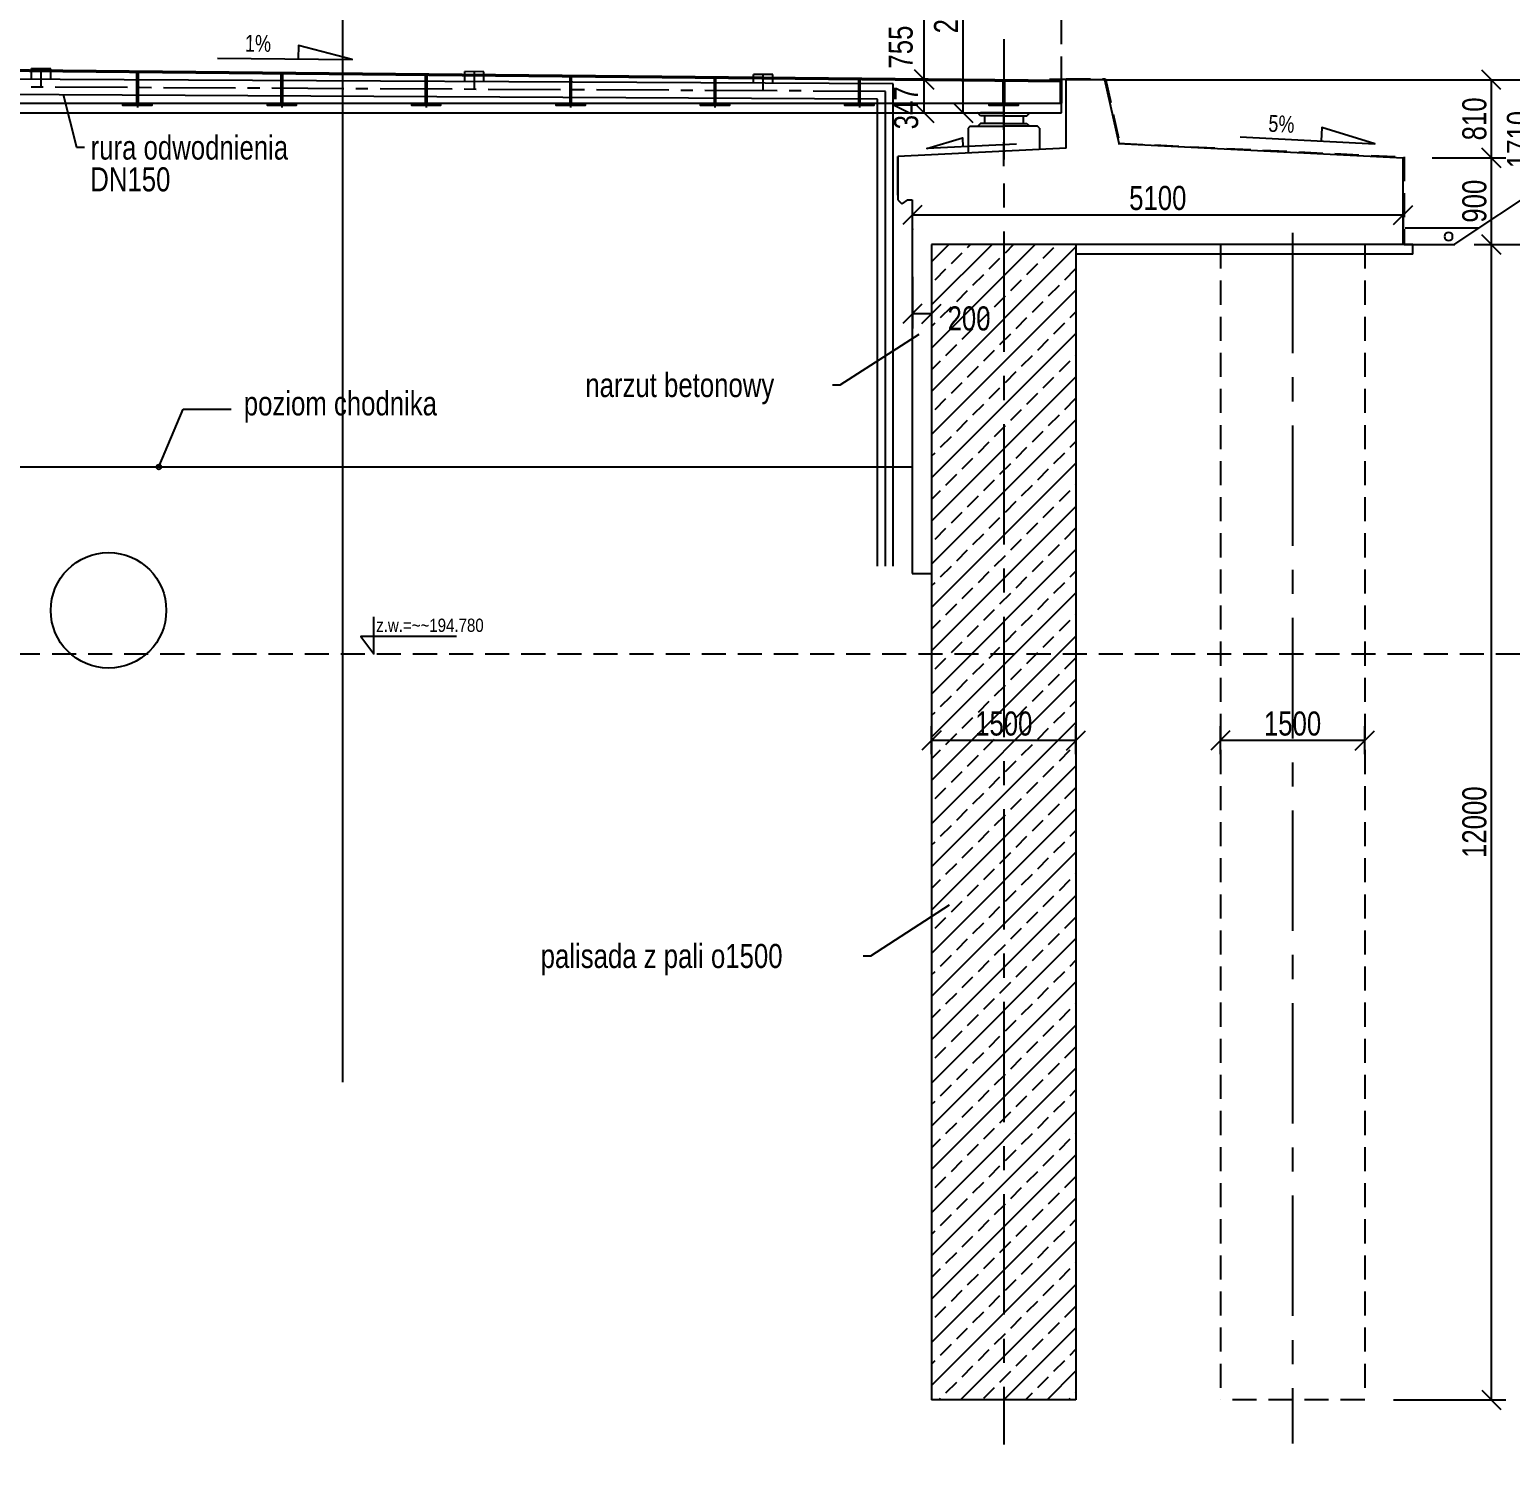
# Model space of a CAD drawing. Header units: millimetres. Extents: x -1069826 to 2704411, y -432732 to 412301.
# Drawn here: x 1662071 to 1677454, y -34941 to -19934 of the extents above; entities that cross this region are included whole.
import ezdxf
from ezdxf.enums import TextEntityAlignment as Align

# ---------------------------------------------------------------- set-up
doc = ezdxf.new("R2010")
doc.units = ezdxf.units.MM
doc.header["$LTSCALE"] = 1000
doc.header["$MEASUREMENT"] = 0
for name, pattern in [('CENTER', [2, 1.25, -0.25, 0.25, -0.25]), ('CENTER2', [1.125, 0.75, -0.125, 0.125, -0.125]), ('HIDDEN', [0.375, 0.25, -0.125])]:
    doc.linetypes.add(name, pattern=pattern)
for name, color, linetype in [('0-RAM-T', 7, 'Continuous'), ('0-T', 7, 'Continuous'), ('0-T0-T', 7, 'Continuous'), ('00XX00-S', 7, 'Continuous'), ('61_R0-W', 7, 'Continuous'), ('61_RZEDNE-T', 7, 'Continuous'), ('DROGO-T', 7, 'Continuous'), ('WIADUKT', 7, 'Continuous')]:
    doc.layers.add(name, color=color, linetype=linetype)
doc.styles.add('CDMSTYLE', font='CDMSIMPL', dxfattribs={"width": 0.8, "bigfont": 'CDMBIGPL'})
doc.dimstyles.new('CDMOG-MM-100', dxfattribs={"dimscale": 100, "dimtxt": 2.5, "dimasz": 2, "dimexe": 1.5, "dimexo": 3, "dimgap": 0.5, "dimtad": 1, "dimdec": 0, "dimrnd": 1, "dimzin": 1, "dimdsep": 46, "dimtxsty": 'CDMSTYLE', "dimblk": 'OBLIQUE', "dimblk1": 'OBLIQUE', "dimblk2": 'OBLIQUE', "dimsah": 1, "dimcen": -2.5, "dimclrd": 9, "dimclre": 9, "dimclrt": 9, "dimadec": 0, "dimazin": 0, "dimtfac": 1, "dimtmove": 2, "dimatfit": 3, "dimldrblk": 'OBLIQUE', "dimfxl": 1, "dimtvp": 1, "dimtolj": 1, "dimtzin": 0, "dimarcsym": 0})
doc.dimstyles.new('CDMOG-MM-100$7', dxfattribs={"dimscale": 100, "dimtxt": 2.5, "dimasz": 1, "dimexe": 1.5, "dimexo": 5, "dimgap": 0.5, "dimtad": 1, "dimdec": 0, "dimrnd": 1, "dimzin": 1, "dimdsep": 46, "dimtxsty": 'CDMSTYLE', "dimblk": 'OBLIQUE', "dimblk1": 'NONE', "dimblk2": 'NONE', "dimsah": 1, "dimtsz": 1, "dimcen": -2.5, "dimclrd": 9, "dimclre": 9, "dimclrt": 9, "dimadec": 0, "dimazin": 0, "dimtfac": 1, "dimtmove": 2, "dimatfit": 3, "dimldrblk": 'NONE', "dimfxl": 1, "dimtvp": 1, "dimtolj": 1, "dimtzin": 0, "dimarcsym": 0})
doc.dimstyles.new('CDMZB-MM-100', dxfattribs={"dimscale": 100, "dimtxt": 2.5, "dimasz": 1, "dimexe": 1.5, "dimexo": 5, "dimgap": 0.5, "dimtad": 1, "dimdec": 0, "dimrnd": 1, "dimzin": 1, "dimdsep": 46, "dimtxsty": 'CDMSTYLE', "dimblk": 'OBLIQUE', "dimblk1": 'OBLIQUE', "dimblk2": 'OBLIQUE', "dimsah": 1, "dimtsz": 1, "dimcen": -2.5, "dimclrd": 9, "dimclre": 9, "dimclrt": 9, "dimadec": 0, "dimazin": 0, "dimtfac": 1, "dimtmove": 2, "dimatfit": 3, "dimldrblk": 'OBLIQUE', "dimfxl": 1, "dimtvp": 1, "dimtolj": 1, "dimtzin": 0, "dimarcsym": 0})

# ---------------------------------------------------------------- blocks, each defined once
blk = doc.blocks.new('*D497')
at = {"color": 9, "linetype": 'ByBlock', "transparency": 16777216}
for p, q in [((1043257.9, -21383.9), (1043257.9, -22116.1)), ((1010517.4, -21403.1), (1010517.4, -22116.1)), ((1010717.4, -21966.1), (1043057.9, -21966.1))]:
    blk.add_line(p, q, dxfattribs=at)
for points in [[(1010717.4, -21932.8), (1010717.4, -21999.4), (1010517.4, -21966.1)], [(1043057.9, -21932.8), (1043057.9, -21999.4), (1043257.9, -21966.1)]]:
    blk.add_solid(points, dxfattribs=at)
at = {"layer": 'Defpoints', "color": 0, "linetype": 'ByBlock', "transparency": 16777216}
for p in [(1010517.4, -21103.1, 0.1), (1043257.9, -21083.9, 0.1), (1043257.9, -21966.1)]:
    blk.add_point(p, dxfattribs=at)
at = {"color": 9, "linetype": 'ByBlock', "transparency": 16777216, "insert": (1026887.6, -21791.1), "char_height": 250, "attachment_point": 5, "style": 'CDMSTYLE'}
blk.add_mtext('\\A1;32740', dxfattribs=at)
blk = doc.blocks.new('_OBLIQUE')
at = {"color": 0, "linetype": 'ByBlock'}
blk.add_line((-0.5, -0.5), (0.5, 0.5), dxfattribs=at)
blk = doc.blocks.new('*D480')
at = {"color": 9, "linetype": 'ByBlock', "transparency": 16777216}
for p, q in [((1020270.1, -21297.7), (1020270.1, -21674.4)), ((1030330.1, -21370.8), (1030330.1, -21674.4)), ((1020170.1, -21624.4), (1020370.1, -21424.4)), ((1030230.1, -21624.4), (1030430.1, -21424.4)), ((1030330.1, -21524.4), (1020270.1, -21524.4))]:
    blk.add_line(p, q, dxfattribs=at)
at = {"layer": 'Defpoints', "color": 0, "linetype": 'ByBlock', "transparency": 16777216}
for p in [(1020270.1, -20797.7), (1030330.1, -20870.8), (1020270.1, -21524.4)]:
    blk.add_point(p, dxfattribs=at)
at = {"color": 9, "linetype": 'ByBlock', "transparency": 16777216, "insert": (1025300.1, -21349.4), "char_height": 250, "attachment_point": 5, "style": 'CDMSTYLE'}
blk.add_mtext('\\A1;\\C1;10060', dxfattribs=at)
blk = doc.blocks.new('*D471')
at = {"color": 9, "linetype": 'ByBlock', "transparency": 16777216}
for p, q in [((1017680.1, -14146.2), (1017680.1, -14156)), ((1022760.1, -14146.2), (1022760.1, -14156)), ((1017580.1, -14406), (1017780.1, -14206)), ((1022660.1, -14406), (1022860.1, -14206)), ((1017680.1, -14306), (1022760.1, -14306))]:
    blk.add_line(p, q, dxfattribs=at)
at = {"layer": 'Defpoints', "color": 0, "linetype": 'ByBlock', "transparency": 16777216}
for p in [(1022760.1, -14306), (1017680.1, -14646.2), (1022760.1, -14646.2)]:
    blk.add_point(p, dxfattribs=at)
at = {"color": 9, "linetype": 'ByBlock', "transparency": 16777216, "insert": (1020028.6, -14088.5), "char_height": 250, "attachment_point": 5, "style": 'CDMSTYLE'}
blk.add_mtext('\\A1;5080', dxfattribs=at)
blk = doc.blocks.new('*D470')
at = {"color": 9, "linetype": 'ByBlock', "transparency": 16777216}
for p, q in [((1020560.1, -18588.6), (1020560.1, -17857.7)), ((1024960.1, -18588.6), (1024960.1, -17857.7)), ((1020460.1, -18107.7), (1020660.1, -17907.7)), ((1024860.1, -18107.7), (1025060.1, -17907.7)), ((1020560.1, -18007.7), (1024960.1, -18007.7))]:
    blk.add_line(p, q, dxfattribs=at)
at = {"layer": 'Defpoints', "color": 0, "linetype": 'ByBlock', "transparency": 16777216}
for p in [(1024960.1, -18007.7), (1020560.1, -19088.6), (1024960.1, -19088.6)]:
    blk.add_point(p, dxfattribs=at)
at = {"color": 9, "linetype": 'ByBlock', "transparency": 16777216, "insert": (1023229.4, -17821.1), "char_height": 250, "attachment_point": 5, "style": 'CDMSTYLE'}
blk.add_mtext('\\A1;\\C1;4400', dxfattribs=at)
blk = doc.blocks.new('*D478')
at = {"color": 9, "linetype": 'ByBlock', "transparency": 16777216}
for p, q in [((1015226.1, -21295.6), (1015226.1, -21674.4)), ((1020270.1, -21297.7), (1020270.1, -21674.4)), ((1015126.1, -21624.4), (1015326.1, -21424.4)), ((1020170.1, -21624.4), (1020370.1, -21424.4)), ((1020270.1, -21524.4), (1015226.1, -21524.4))]:
    blk.add_line(p, q, dxfattribs=at)
at = {"layer": 'Defpoints', "color": 0, "linetype": 'ByBlock', "transparency": 16777216}
for p in [(1015226.1, -20795.6), (1020270.1, -20797.7), (1015226.1, -21524.4)]:
    blk.add_point(p, dxfattribs=at)
at = {"color": 9, "linetype": 'ByBlock', "transparency": 16777216, "insert": (1017748.1, -21349.4), "char_height": 250, "attachment_point": 5, "style": 'CDMSTYLE'}
blk.add_mtext('\\A1;5044', dxfattribs=at)
blk = doc.blocks.new('*D474')
at = {"color": 9, "linetype": 'ByBlock', "transparency": 16777216}
for p, q in [((1019880.1, -17851.2), (1019880.1, -17857.7)), ((1020560.1, -17885.6), (1020560.1, -17857.7)), ((1019780.1, -18107.7), (1019980.1, -17907.7)), ((1020460.1, -18107.7), (1020660.1, -17907.7)), ((1020560.1, -18007.7), (1019880.1, -18007.7))]:
    blk.add_line(p, q, dxfattribs=at)
at = {"layer": 'Defpoints', "color": 0, "linetype": 'ByBlock', "transparency": 16777216}
for p in [(1019880.1, -18007.7), (1019880.1, -18351.2), (1020560.1, -18385.6)]:
    blk.add_point(p, dxfattribs=at)
at = {"color": 9, "linetype": 'ByBlock', "transparency": 16777216, "insert": (1020220.1, -17832.7), "char_height": 250, "attachment_point": 5, "style": 'CDMSTYLE'}
blk.add_mtext('\\A1;680', dxfattribs=at)
blk = doc.blocks.new('*D479')
at = {"color": 9, "linetype": 'ByBlock', "transparency": 16777216}
for p, q in [((1015480.1, -18135), (1015480.1, -17857.7)), ((1019880.1, -18135), (1019880.1, -17857.7)), ((1015380.1, -18107.7), (1015580.1, -17907.7)), ((1019780.1, -18107.7), (1019980.1, -17907.7)), ((1015480.1, -18007.7), (1019880.1, -18007.7))]:
    blk.add_line(p, q, dxfattribs=at)
at = {"layer": 'Defpoints', "color": 0, "linetype": 'ByBlock', "transparency": 16777216}
for p in [(1019880.1, -18007.7), (1015480.1, -18635), (1019880.1, -18635)]:
    blk.add_point(p, dxfattribs=at)
at = {"color": 9, "linetype": 'ByBlock', "transparency": 16777216, "insert": (1018082.3, -17816.1), "char_height": 250, "attachment_point": 5, "style": 'CDMSTYLE'}
blk.add_mtext('\\A1;4400', dxfattribs=at)
blk = doc.blocks.new('*D481')
at = {"color": 9, "linetype": 'ByBlock', "transparency": 16777216}
for p, q in [((1035374.1, -21297.7), (1035374.1, -21674.4)), ((1030230.1, -21624.4), (1030430.1, -21424.4)), ((1035274.1, -21624.4), (1035474.1, -21424.4)), ((1030330.1, -21524.4), (1035374.1, -21524.4)), ((1030330.1, -21750), (1030330.1, -21674.4))]:
    blk.add_line(p, q, dxfattribs=at)
at = {"layer": 'Defpoints', "color": 0, "linetype": 'ByBlock', "transparency": 16777216}
for p in [(1035374.1, -20797.7), (1030330.1, -21250), (1035374.1, -21524.4)]:
    blk.add_point(p, dxfattribs=at)
at = {"color": 9, "linetype": 'ByBlock', "transparency": 16777216, "insert": (1032852.1, -21349.4), "char_height": 250, "attachment_point": 5, "style": 'CDMSTYLE'}
blk.add_mtext('\\A1;5044', dxfattribs=at)
blk = doc.blocks.new('*D477')
at = {"color": 9, "linetype": 'ByBlock', "transparency": 16777216}
for p, q in [((1030040.1, -17851.2), (1030040.1, -17857.7)), ((1030720.1, -17851.2), (1030720.1, -17857.7)), ((1029940.1, -18107.7), (1030140.1, -17907.7)), ((1030620.1, -18107.7), (1030820.1, -17907.7)), ((1030040.1, -18007.7), (1030720.1, -18007.7))]:
    blk.add_line(p, q, dxfattribs=at)
at = {"layer": 'Defpoints', "color": 0, "linetype": 'ByBlock', "transparency": 16777216}
for p in [(1030720.1, -18007.7), (1030040.1, -18351.2), (1030720.1, -18351.2)]:
    blk.add_point(p, dxfattribs=at)
at = {"color": 9, "linetype": 'ByBlock', "transparency": 16777216, "insert": (1030380.1, -17832.7), "char_height": 250, "attachment_point": 5, "style": 'CDMSTYLE'}
blk.add_mtext('\\A1;680', dxfattribs=at)
blk = doc.blocks.new('*D476')
at = {"color": 9, "linetype": 'ByBlock', "transparency": 16777216}
for p, q in [((1027840.1, -14146.2), (1027840.1, -14156)), ((1032920.1, -14146.2), (1032920.1, -14156)), ((1027740.1, -14406), (1027940.1, -14206)), ((1032820.1, -14406), (1033020.1, -14206)), ((1032920.1, -14306), (1027840.1, -14306))]:
    blk.add_line(p, q, dxfattribs=at)
at = {"layer": 'Defpoints', "color": 0, "linetype": 'ByBlock', "transparency": 16777216}
for p in [(1027840.1, -14306), (1027840.1, -14646.2), (1032920.1, -14646.2)]:
    blk.add_point(p, dxfattribs=at)
at = {"color": 9, "linetype": 'ByBlock', "transparency": 16777216, "insert": (1030571.6, -14065.4), "char_height": 250, "attachment_point": 5, "style": 'CDMSTYLE'}
blk.add_mtext('\\A1;5080', dxfattribs=at)
blk = doc.blocks.new('*D475')
at = {"color": 9, "linetype": 'ByBlock', "transparency": 16777216}
for p, q in [((1030720.1, -18135), (1030720.1, -17857.7)), ((1035120.1, -18135), (1035120.1, -17857.7)), ((1030620.1, -18107.7), (1030820.1, -17907.7)), ((1035020.1, -18107.7), (1035220.1, -17907.7)), ((1035120.1, -18007.7), (1030720.1, -18007.7))]:
    blk.add_line(p, q, dxfattribs=at)
at = {"layer": 'Defpoints', "color": 0, "linetype": 'ByBlock', "transparency": 16777216}
for p in [(1030720.1, -18007.7), (1030720.1, -18635), (1035120.1, -18635)]:
    blk.add_point(p, dxfattribs=at)
at = {"color": 9, "linetype": 'ByBlock', "transparency": 16777216, "insert": (1032590.3, -17809), "char_height": 250, "attachment_point": 5, "style": 'CDMSTYLE'}
blk.add_mtext('\\A1;4400', dxfattribs=at)
blk = doc.blocks.new('*D473')
at = {"color": 9, "linetype": 'ByBlock', "transparency": 16777216}
for p, q in [((1024960.1, -17690.9), (1024960.1, -17857.7)), ((1025640.1, -17985), (1025640.1, -17857.7)), ((1024860.1, -18107.7), (1025060.1, -17907.7)), ((1025540.1, -18107.7), (1025740.1, -17907.7)), ((1025640.1, -18007.7), (1024960.1, -18007.7))]:
    blk.add_line(p, q, dxfattribs=at)
at = {"layer": 'Defpoints', "color": 0, "linetype": 'ByBlock', "transparency": 16777216}
for p in [(1024960.1, -18007.7), (1024960.1, -18190.9), (1025640.1, -18485)]:
    blk.add_point(p, dxfattribs=at)
at = {"color": 9, "linetype": 'ByBlock', "transparency": 16777216, "insert": (1025300.1, -17832.7), "char_height": 250, "attachment_point": 5, "style": 'CDMSTYLE'}
blk.add_mtext('\\A1;\\C1;680', dxfattribs=at)
blk = doc.blocks.new('*D472')
at = {"color": 9, "linetype": 'ByBlock', "transparency": 16777216}
for p, q in [((1025640.1, -18135), (1025640.1, -17857.7)), ((1030040.1, -18135), (1030040.1, -17857.7)), ((1025540.1, -18107.7), (1025740.1, -17907.7)), ((1029940.1, -18107.7), (1030140.1, -17907.7)), ((1030040.1, -18007.7), (1025640.1, -18007.7))]:
    blk.add_line(p, q, dxfattribs=at)
at = {"layer": 'Defpoints', "color": 0, "linetype": 'ByBlock', "transparency": 16777216}
for p in [(1025640.1, -18007.7), (1025640.1, -18635), (1030040.1, -18635)]:
    blk.add_point(p, dxfattribs=at)
at = {"color": 9, "linetype": 'ByBlock', "transparency": 16777216, "insert": (1028251.7, -17803.7), "char_height": 250, "attachment_point": 5, "style": 'CDMSTYLE'}
blk.add_mtext('\\A1;\\C1;4400', dxfattribs=at)
blk = doc.blocks.new('*D469')
at = {"color": 9, "linetype": 'ByBlock', "transparency": 16777216}
for p, q in [((1022760.1, -14146.2), (1022760.1, -14156)), ((1027840.1, -14146.2), (1027840.1, -14156)), ((1022660.1, -14406), (1022860.1, -14206)), ((1027740.1, -14406), (1027940.1, -14206)), ((1022760.1, -14306), (1027840.1, -14306))]:
    blk.add_line(p, q, dxfattribs=at)
at = {"layer": 'Defpoints', "color": 0, "linetype": 'ByBlock', "transparency": 16777216}
for p in [(1027840.1, -14306), (1022760.1, -14646.2), (1027840.1, -14646.2)]:
    blk.add_point(p, dxfattribs=at)
at = {"color": 9, "linetype": 'ByBlock', "transparency": 16777216, "insert": (1025108.6, -14122.9), "char_height": 250, "attachment_point": 5, "style": 'CDMSTYLE'}
blk.add_mtext('\\A1;\\C1;5080', dxfattribs=at)
blk = doc.blocks.new('*D542')
at = {"color": 9, "linetype": 'ByBlock', "transparency": 16777216}
for p, q in [((1677166, -22166), (1677406, -22166)), ((1677256, -34166), (1677256, -22166)), ((1676241, -34166), (1677406, -34166))]:
    blk.add_line(p, q, dxfattribs=at)
at = {"layer": 'Defpoints', "color": 0, "linetype": 'ByBlock', "transparency": 16777216}
for p in [(1676866, -22166), (1677256, -22166), (1675941, -34166)]:
    blk.add_point(p, dxfattribs=at)
at = {"color": 9, "linetype": 'ByBlock', "transparency": 16777216, "xscale": 200, "yscale": 200, "zscale": 200}
for p, rotation in [((1677256, -22166), 90), ((1677256, -34166), 270)]:
    blk.add_blockref('_OBLIQUE', p, dxfattribs=dict(at, rotation=rotation))
at = {"color": 9, "linetype": 'ByBlock', "transparency": 16777216, "insert": (1677081, -28166), "char_height": 250, "attachment_point": 5, "rotation": 90, "style": 'CDMSTYLE'}
blk.add_mtext('\\A1;12000', dxfattribs=at)
blk = doc.blocks.new('*D549')
at = {"color": 9, "linetype": 'ByBlock', "transparency": 16777216}
for p, q in [((1671441, -27458), (1671441, -27168)), ((1672941, -27458), (1672941, -27168)), ((1672941, -27318), (1671441, -27318))]:
    blk.add_line(p, q, dxfattribs=at)
at = {"layer": 'Defpoints', "color": 0, "linetype": 'ByBlock', "transparency": 16777216}
for p in [(1671441, -27318), (1671441, -27758), (1672941, -27758)]:
    blk.add_point(p, dxfattribs=at)
at = {"color": 9, "linetype": 'ByBlock', "transparency": 16777216, "xscale": 200, "yscale": 200, "zscale": 200, "rotation": 180}
blk.add_blockref('_OBLIQUE', (1671441, -27318), dxfattribs=at)
at = {"color": 9, "linetype": 'ByBlock', "transparency": 16777216, "xscale": 200, "yscale": 200, "zscale": 200}
blk.add_blockref('_OBLIQUE', (1672941, -27318), dxfattribs=at)
at = {"color": 9, "linetype": 'ByBlock', "transparency": 16777216, "insert": (1672191, -27143), "char_height": 250, "attachment_point": 5, "style": 'CDMSTYLE'}
blk.add_mtext('\\A1;1500', dxfattribs=at)
blk = doc.blocks.new('*D548')
at = {"color": 9, "linetype": 'ByBlock', "transparency": 16777216}
for p, q in [((1674441, -27458), (1674441, -27168)), ((1675941, -27458), (1675941, -27168)), ((1675941, -27318), (1674441, -27318))]:
    blk.add_line(p, q, dxfattribs=at)
at = {"layer": 'Defpoints', "color": 0, "linetype": 'ByBlock', "transparency": 16777216}
for p in [(1674441, -27318), (1674441, -27758), (1675941, -27758)]:
    blk.add_point(p, dxfattribs=at)
at = {"color": 9, "linetype": 'ByBlock', "transparency": 16777216, "xscale": 200, "yscale": 200, "zscale": 200, "rotation": 180}
blk.add_blockref('_OBLIQUE', (1674441, -27318), dxfattribs=at)
at = {"color": 9, "linetype": 'ByBlock', "transparency": 16777216, "xscale": 200, "yscale": 200, "zscale": 200}
blk.add_blockref('_OBLIQUE', (1675941, -27318), dxfattribs=at)
at = {"color": 9, "linetype": 'ByBlock', "transparency": 16777216, "insert": (1675191, -27143), "char_height": 250, "attachment_point": 5, "style": 'CDMSTYLE'}
blk.add_mtext('\\A1;1500', dxfattribs=at)
blk = doc.blocks.new('_NONE')
at = {"color": 0, "linetype": 'ByBlock'}
blk.add_circle((0, 0), 0.25, dxfattribs=at)
blk = doc.blocks.new('00KOTA1')
at = {"color": 0, "linetype": 'Continuous'}
blk.add_lwpolyline([(13.74, 2.86), (-2.11, 2.86), (0, 0), (0, 6.11)], dxfattribs=at)
at = {"color": 0, "linetype": 'Continuous', "style": 'CDMSTYLE', "width": 0.85}
blk.add_attdef('%%P000.000', (0.42, 3.63), '', height=2.2, dxfattribs=at)
blk = doc.blocks.new('*D550')
at = {"color": 9, "linetype": 'ByBlock', "transparency": 16777216}
for p, q in [((1671176, -20451), (1671515, -20451)), ((1671365, -20798), (1671365, -20451)), ((1671176, -20798), (1671515, -20798))]:
    blk.add_line(p, q, dxfattribs=at)
at = {"layer": 'Defpoints', "color": 0, "linetype": 'ByBlock', "transparency": 16777216}
for p in [(1670876, -20451), (1671365, -20451), (1670876, -20798)]:
    blk.add_point(p, dxfattribs=at)
at = {"color": 9, "linetype": 'ByBlock', "transparency": 16777216, "xscale": 200, "yscale": 200, "zscale": 200}
for p, rotation in [((1671365, -20451), 90), ((1671365, -20798), 270)]:
    blk.add_blockref('_OBLIQUE', p, dxfattribs=dict(at, rotation=rotation))
at = {"color": 9, "linetype": 'ByBlock', "transparency": 16777216, "insert": (1671178, -20746), "char_height": 250, "attachment_point": 5, "rotation": 90, "style": 'CDMSTYLE'}
blk.add_mtext('\\A1;347', dxfattribs=at)
blk = doc.blocks.new('*D547')
at = {"color": 9, "linetype": 'ByBlock', "transparency": 16777216}
for p, q in [((1671241, -22503), (1671241, -23037)), ((1671441, -22498), (1671441, -23037)), ((1671441, -22887), (1671241, -22887))]:
    blk.add_line(p, q, dxfattribs=at)
at = {"layer": 'Defpoints', "color": 0, "linetype": 'ByBlock', "transparency": 16777216}
for p in [(1671241, -22203), (1671441, -22198), (1671241, -22887)]:
    blk.add_point(p, dxfattribs=at)
at = {"color": 9, "linetype": 'ByBlock', "transparency": 16777216, "xscale": 200, "yscale": 200, "zscale": 200, "rotation": 180}
blk.add_blockref('_OBLIQUE', (1671241, -22887), dxfattribs=at)
at = {"color": 9, "linetype": 'ByBlock', "transparency": 16777216, "xscale": 200, "yscale": 200, "zscale": 200}
blk.add_blockref('_OBLIQUE', (1671441, -22887), dxfattribs=at)
at = {"color": 9, "linetype": 'ByBlock', "transparency": 16777216, "insert": (1671830, -22935), "char_height": 250, "attachment_point": 5, "style": 'CDMSTYLE'}
blk.add_mtext('\\A1;200', dxfattribs=at)
blk = doc.blocks.new('*D546')
at = {"color": 9, "linetype": 'ByBlock', "transparency": 16777216}
for p, q in [((1676341, -21812), (1676341, -22009)), ((1671241, -21859), (1676341, -21859)), ((1671241, -22003), (1671241, -22009))]:
    blk.add_line(p, q, dxfattribs=at)
at = {"layer": 'Defpoints', "color": 0, "linetype": 'ByBlock', "transparency": 16777216}
for p in [(1676341, -21512), (1671241, -21703), (1676341, -21859)]:
    blk.add_point(p, dxfattribs=at)
at = {"color": 9, "linetype": 'ByBlock', "transparency": 16777216, "xscale": 200, "yscale": 200, "zscale": 200, "rotation": 180}
blk.add_blockref('_OBLIQUE', (1671241, -21859), dxfattribs=at)
at = {"color": 9, "linetype": 'ByBlock', "transparency": 16777216, "xscale": 200, "yscale": 200, "zscale": 200}
blk.add_blockref('_OBLIQUE', (1676341, -21859), dxfattribs=at)
at = {"color": 9, "linetype": 'ByBlock', "transparency": 16777216, "insert": (1673791, -21684), "char_height": 250, "attachment_point": 5, "style": 'CDMSTYLE'}
blk.add_mtext('\\A1;5100', dxfattribs=at)
blk = doc.blocks.new('*D545')
at = {"color": 9, "linetype": 'ByBlock', "transparency": 16777216}
for p, q in [((1676256, -20456), (1677406, -20456)), ((1677256, -21266), (1677256, -20456)), ((1676641, -21266), (1677406, -21266))]:
    blk.add_line(p, q, dxfattribs=at)
at = {"layer": 'Defpoints', "color": 0, "linetype": 'ByBlock', "transparency": 16777216}
for p in [(1675956, -20456), (1677256, -20456), (1676341, -21266)]:
    blk.add_point(p, dxfattribs=at)
at = {"color": 9, "linetype": 'ByBlock', "transparency": 16777216, "xscale": 200, "yscale": 200, "zscale": 200}
for p, rotation in [((1677256, -20456), 90), ((1677256, -21266), 270)]:
    blk.add_blockref('_OBLIQUE', p, dxfattribs=dict(at, rotation=rotation))
at = {"color": 9, "linetype": 'ByBlock', "transparency": 16777216, "insert": (1677081, -20861), "char_height": 250, "attachment_point": 5, "rotation": 90, "style": 'CDMSTYLE'}
blk.add_mtext('\\A1;810', dxfattribs=at)
blk = doc.blocks.new('*D544')
at = {"color": 9, "linetype": 'ByBlock', "transparency": 16777216}
for p, q in [((1676641, -21266), (1677406, -21266)), ((1677256, -22166), (1677256, -21266)), ((1677166, -22166), (1677406, -22166))]:
    blk.add_line(p, q, dxfattribs=at)
at = {"layer": 'Defpoints', "color": 0, "linetype": 'ByBlock', "transparency": 16777216}
for p in [(1676341, -21266), (1677256, -21266), (1676866, -22166)]:
    blk.add_point(p, dxfattribs=at)
at = {"color": 9, "linetype": 'ByBlock', "transparency": 16777216, "xscale": 200, "yscale": 200, "zscale": 200}
for p, rotation in [((1677256, -21266), 90), ((1677256, -22166), 270)]:
    blk.add_blockref('_OBLIQUE', p, dxfattribs=dict(at, rotation=rotation))
at = {"color": 9, "linetype": 'ByBlock', "transparency": 16777216, "insert": (1677081, -21716), "char_height": 250, "attachment_point": 5, "rotation": 90, "style": 'CDMSTYLE'}
blk.add_mtext('\\A1;900', dxfattribs=at)
blk = doc.blocks.new('*D543')
at = {"color": 9, "linetype": 'ByBlock', "transparency": 16777216}
for p, q in [((1676589, -20456), (1677879, -20456)), ((1677729, -22166), (1677729, -20456)), ((1677076, -22166), (1677879, -22166))]:
    blk.add_line(p, q, dxfattribs=at)
at = {"layer": 'Defpoints', "color": 0, "linetype": 'ByBlock', "transparency": 16777216}
for p in [(1676289, -20456), (1677729, -20456), (1676776, -22166)]:
    blk.add_point(p, dxfattribs=at)
at = {"color": 9, "linetype": 'ByBlock', "transparency": 16777216, "xscale": 200, "yscale": 200, "zscale": 200}
for p, rotation in [((1677729, -20456), 90), ((1677729, -22166), 270)]:
    blk.add_blockref('_OBLIQUE', p, dxfattribs=dict(at, rotation=rotation))
at = {"color": 9, "linetype": 'ByBlock', "transparency": 16777216, "insert": (1677544, -21075), "char_height": 250, "attachment_point": 5, "rotation": 90, "style": 'CDMSTYLE'}
blk.add_mtext('\\A1;1710', dxfattribs=at)
blk = doc.blocks.new('A$C5BA010C1')
at = {"layer": '0-T', "color": 1, "linetype": 'Continuous'}
blk.add_circle((84, 84), 83.7, dxfattribs=at)
blk = doc.blocks.new('*D524')
at = {"color": 9, "linetype": 'ByBlock', "transparency": 16777216}
for p, q in [((1671176, -19696), (1671515, -19696)), ((1671365, -20451), (1671365, -19696))]:
    blk.add_line(p, q, dxfattribs=at)
at = {"layer": 'Defpoints', "color": 0, "linetype": 'ByBlock', "transparency": 16777216}
for p in [(1670876, -19696), (1671365, -19696), (1670876, -20451)]:
    blk.add_point(p, dxfattribs=at)
at = {"color": 9, "linetype": 'ByBlock', "transparency": 16777216, "xscale": 200, "yscale": 200, "zscale": 200}
for p, rotation in [((1671365, -19696), 90), ((1671365, -20451), 270)]:
    blk.add_blockref('_OBLIQUE', p, dxfattribs=dict(at, rotation=rotation))
at = {"color": 9, "linetype": 'ByBlock', "transparency": 16777216, "insert": (1671121, -20115), "char_height": 250, "attachment_point": 5, "rotation": 90, "style": 'CDMSTYLE'}
blk.add_mtext('\\A1;755', dxfattribs=at)
blk = doc.blocks.new('*D522')
at = {"color": 9, "linetype": 'ByBlock', "transparency": 16777216}
for p, q in [((1671115, -18648), (1671918, -18648)), ((1671768, -20798), (1671768, -18648)), ((1671122, -20798), (1671918, -20798))]:
    blk.add_line(p, q, dxfattribs=at)
at = {"layer": 'Defpoints', "color": 0, "linetype": 'ByBlock', "transparency": 16777216}
for p in [(1670815, -18648), (1671768, -18648), (1670822, -20798)]:
    blk.add_point(p, dxfattribs=at)
at = {"color": 9, "linetype": 'ByBlock', "transparency": 16777216, "xscale": 200, "yscale": 200, "zscale": 200}
for p, rotation in [((1671768, -18648), 90), ((1671768, -20798), 270)]:
    blk.add_blockref('_OBLIQUE', p, dxfattribs=dict(at, rotation=rotation))
at = {"color": 9, "linetype": 'ByBlock', "transparency": 16777216, "insert": (1671593, -19675), "char_height": 250, "attachment_point": 5, "rotation": 90, "style": 'CDMSTYLE'}
blk.add_mtext('\\A1;2150', dxfattribs=at)
blk = doc.blocks.new('*D521')
at = {"color": 9, "linetype": 'ByBlock', "transparency": 16777216}
for p, q in [((1673241, -18586), (1673241, -16879)), ((1672841, -17029), (1673241, -17029))]:
    blk.add_line(p, q, dxfattribs=at)
at = {"layer": 'Defpoints', "color": 0, "linetype": 'ByBlock', "transparency": 16777216}
for p in [(1673241, -17029), (1673241, -18886), (1672841, -20456)]:
    blk.add_point(p, dxfattribs=at)
at = {"color": 9, "linetype": 'ByBlock', "transparency": 16777216, "xscale": 200, "yscale": 200, "zscale": 200, "rotation": 180}
blk.add_blockref('_OBLIQUE', (1672841, -17029), dxfattribs=at)
at = {"color": 9, "linetype": 'ByBlock', "transparency": 16777216, "xscale": 200, "yscale": 200, "zscale": 200}
blk.add_blockref('_OBLIQUE', (1673241, -17029), dxfattribs=at)
at = {"color": 9, "linetype": 'ByBlock', "transparency": 16777216, "insert": (1673146, -16827), "char_height": 250, "attachment_point": 5, "style": 'CDMSTYLE'}
blk.add_mtext('\\A1;400', dxfattribs=at)
blk = doc.blocks.new('A$C534018C8')
at = {"layer": 'DROGO-T', "color": 40, "linetype": 'Continuous'}
dim = blk.add_linear_dim(base=(21010, 5532.9), p1=(862, 6395.9, 0.1), p2=(21010, 6415.1, 0.1), dimstyle='CDMOG-MM-100', dxfattribs=at)
dim.commit()
dim.dimension.update_dxf_attribs({"geometry": '*D497', "text_midpoint": (10936, 5707.9)})
at = {"layer": 'WIADUKT', "color": 40, "linetype": 'Continuous'}
for base, p1, p2, picture, middle in [((8396, 13193.1, 0.1), (3316, 12852.8, 0.1), (8396, 12852.8, 0.1), '*D471', (5664.5, 13410.5, 0.1)), ((13476, 13193.1, 0.1), (18556, 12852.8, 0.1), (13476, 12852.8, 0.1), '*D476', (16207.5, 13433.6, 0.1)), ((5516, 9491.4, 0.1), (1116, 8864, 0.1), (5516, 8864, 0.1), '*D479', (3718.2, 9682.9, 0.1)), ((16356, 9491.4, 0.1), (20756, 8864, 0.1), (16356, 8864, 0.1), '*D475', (18226.2, 9690, 0.1))]:
    dim = blk.add_linear_dim(base=base, p1=p1, p2=p2, dimstyle='CDMZB-MM-100', dxfattribs=at)
    dim.commit()
    dim.dimension.update_dxf_attribs({"geometry": picture, "text_midpoint": middle, "dimtype": 128, "insert": (-1014364.1, 27499)})
for base, p1, p2, picture, middle in [((13476, 13193.1, 0.1), (8396, 12852.8, 0.1), (13476, 12852.8, 0.1), '*D469', (10744.5, 13376.1, 0.1)), ((11276, 9491.4, 0.1), (15676, 8864, 0.1), (11276, 8864, 0.1), '*D472', (13887.6, 9695.3, 0.1)), ((10596, 9491.4, 0.1), (6196, 8410.4, 0.1), (10596, 8410.4, 0.1), '*D470', (8865.3, 9677.9, 0.1))]:
    dim = blk.add_linear_dim(base=base, p1=p1, p2=p2, text='\\C1;<>', dimstyle='CDMZB-MM-100', dxfattribs=at)
    dim.commit()
    dim.dimension.update_dxf_attribs({"geometry": picture, "text_midpoint": middle, "dimtype": 128, "insert": (-1014364.1, 27499)})
for base, p1, p2, picture, middle in [((5516, 9491.4, 0.1), (6196, 9113.4, 0.1), (5516, 9147.8, 0.1), '*D474', (5856, 9666.4, 0.1)), ((16356, 9491.4, 0.1), (15676, 9147.8, 0.1), (16356, 9147.8, 0.1), '*D477', (16016, 9666.4, 0.1)), ((862, 5974.6, 0.1), (5906, 6701.3, 0.1), (862, 6703.4, 0.1), '*D478', (3384, 6149.6, 0.1)), ((21010, 5974.6, 0.1), (15966, 6249, 0.1), (21010, 6701.3, 0.1), '*D481', (18488, 6149.6, 0.1))]:
    dim = blk.add_linear_dim(base=base, p1=p1, p2=p2, dimstyle='CDMZB-MM-100', dxfattribs=at)
    dim.commit()
    dim.dimension.update_dxf_attribs({"geometry": picture, "text_midpoint": middle, "insert": (-1014364.1, 27499)})
for base, p1, p2, picture, middle in [((10596, 9491.4, 0.1), (11276, 9014, 0.1), (10596, 9308.1, 0.1), '*D473', (10936, 9666.4, 0.1)), ((5906, 5974.6, 0.1), (15966, 6628.2, 0.1), (5906, 6701.3, 0.1), '*D480', (10936, 6149.6, 0.1))]:
    dim = blk.add_linear_dim(base=base, p1=p1, p2=p2, text='\\C1;<>', dimstyle='CDMZB-MM-100', dxfattribs=at)
    dim.commit()
    dim.dimension.update_dxf_attribs({"geometry": picture, "text_midpoint": middle, "insert": (-1014364.1, 27499)})
blk = doc.blocks.new('A$C009A7C16')
at = {"layer": 'DROGO-T', "color": 40, "linetype": 'Continuous'}
blk.add_blockref('A$C534018C8', (0, 0), dxfattribs=at)

msp = doc.modelspace()

# ---------------------------------------------------------------- hatches: boundary and pattern name
at = {"layer": '0-T', "linetype": 'Continuous'}
h = msp.add_hatch(dxfattribs=at)
h.set_pattern_fill('ANSI33', color=40, scale=50, angle=90, style=0)
h.set_pattern_definition([(45, (1705209.68, -221164.17), (224.5064, -224.5064), []), (45, (1705209.68, -220939.67), (224.5064, -224.5064), [158.75, -79.375])])
h.paths.add_polyline_path([(1672190.6913, -22165.6844), (1672940.6913, -22165.6844), (1672940.6913, -34165.9892), (1672190.6913, -34165.9892)])
h.paths.add_polyline_path([(1671440.6913, -22165.6844), (1672190.6913, -22165.6844), (1672190.6913, -34165.9892), (1671440.6913, -34165.9892)])
h.paths.add_polyline_path([(1672586.5246, -26955.97), (1671794.858, -26955.97), (1671794.858, -27330.97), (1672586.5246, -27330.97)], flags=9)
h.paths.add_polyline_path([(1672149.4333, -22715.783), (1671510.1476, -22715.783), (1671510.1476, -23090.783), (1672149.4333, -23090.783)], flags=24)

# ---------------------------------------------------------------- linework, layer by layer
at = {"color": 1, "linetype": 'CENTER'}
for p, q in [((1672190.6913, -18031.4283), (1672190.6913, -34630.1421)), ((1675190.6913, -22045.1791), (1675190.6913, -34619.5332))]:
    msp.add_line(p, q, dxfattribs=at)
at = {"color": 3, "linetype": 'Continuous'}
msp.add_line((1661250.4414, -24476.1741), (1671250.6913, -24476.2203), dxfattribs=at)
at = {"layer": '0-RAM-T', "color": 4, "linetype": 'Continuous'}
msp.add_line((1672966.1625, -20451.2954), (1672666.1625, -20451.2954), dxfattribs=at)
at = {"layer": '0-RAM-T', "color": 1, "linetype": 'Continuous'}
msp.add_line((1673230.6913, -20456.1741), (1679429.9567, -20456.1741), dxfattribs=at)
at = {"layer": '0-RAM-T', "color": 9, "linetype": 'Continuous'}
msp.add_line((1677128.3167, -21997.2674), (1676360.6913, -21997.2674), dxfattribs=at)
at = {"layer": '0-T', "color": 9, "linetype": 'HIDDEN'}
for p, q in [((1672790.6913, -20461.1741), (1672790.6913, -19496.1741)), ((1672190.6913, -21351.0448), (1672190.6913, -20465.1741))]:
    msp.add_line(p, q, dxfattribs=at)
at = {"layer": '0-T', "color": 1, "linetype": 'Continuous'}
for p, q in [((1680569.9567, -19696.1741), (1676865.6913, -22165.6844)), ((1676350.6913, -22165.6844), (1676875.6913, -22165.6844))]:
    msp.add_line(p, q, dxfattribs=at)
at = {"layer": '0-T', "color": 40, "linetype": 'CENTER2'}
for p, q in [((1672190.6913, -20033.5342), (1672190.6913, -20743.5791)), ((1662190.6913, -20531.4296), (1662190.6913, -20339.1755)), ((1663190.6913, -20375.1741), (1663190.6913, -20743.5791)), ((1664690.6913, -20390.1741), (1664690.6913, -20743.5791)), ((1666190.6913, -20405.1741), (1666190.6913, -20743.5791)), ((1666690.6913, -20553.9296), (1666690.6913, -20370.1748)), ((1667690.6913, -20420.1741), (1667690.6913, -20743.5791)), ((1669190.6913, -20435.1741), (1669190.6913, -20743.5791)), ((1669690.6913, -20568.9296), (1669690.6913, -20400.1748)), ((1670690.6913, -20450.1741), (1670690.6913, -20743.5791)), ((1670960.6913, -20575.2796), (1658990.6913, -20515.4296))]:
    msp.add_line(p, q, dxfattribs=at)
at = {"layer": '0-T', "color": 3, "linetype": 'Continuous'}
for p, q in [((1656690.6913, -20296.1741), (1672790.6913, -20457.1741)), ((1656690.6913, -20310.1741), (1672790.6913, -20471.1741)), ((1672790.6913, -20457.1741), (1672790.6913, -20697.6844)), ((1672778.6913, -20697.6844), (1672778.6913, -20471.0541))]:
    msp.add_line(p, q, dxfattribs=at)
at = {"layer": '0-T', "color": 40, "linetype": 'Continuous'}
for p, q in [((1671040.6913, -20495.6786), (1658990.6913, -20435.4286)), ((1662090.6913, -20450.9286), (1662090.6913, -20338.1755)), ((1662290.6913, -20340.1755), (1662090.6913, -20338.1755)), ((1662290.6913, -20451.9286), (1662290.6913, -20340.1755)), ((1666590.6913, -20473.4286), (1666590.6913, -20369.1748)), ((1666790.6913, -20371.1748), (1666590.6913, -20369.1748)), ((1666790.6913, -20474.4286), (1666790.6913, -20371.1748)), ((1669590.6913, -20488.4286), (1669590.6913, -20399.1748)), ((1669790.6913, -20401.1748), (1669590.6913, -20399.1748)), ((1669790.6913, -20489.4286), (1669790.6913, -20401.1748)), ((1670880.6913, -20654.8806), (1658990.6913, -20595.4306)), ((1670960.6913, -25505.9326), (1670960.6913, -20575.2796)), ((1671040.6913, -25505.9326), (1671040.6913, -20495.6786)), ((1670880.6913, -25505.9326), (1670880.6913, -20654.8806)), ((1676440.6913, -22165.6844), (1676340.6913, -22165.6844))]:
    msp.add_line(p, q, dxfattribs=at)
at = {"layer": '0-T', "color": 3, "linetype": 'HIDDEN'}
for p, q in [((1672840.6913, -20446.1741), (1673248.7743, -20446.1741)), ((1673248.7743, -20446.1741), (1673394.0501, -21113.9743)), ((1673384.0501, -21113.9743), (1676350.6913, -21256.1719)), ((1676350.6913, -21256.1719), (1676350.6913, -22165.6844))]:
    msp.add_line(p, q, dxfattribs=at)
at = {"layer": '0-T', "color": 2, "linetype": 'Continuous'}
for p, q in [((1672840.6913, -21165.1844), (1672840.6913, -20456.1741)), ((1673240.6913, -20456.1741), (1672840.6913, -20456.1741)), ((1673390.6913, -21117.6844), (1673240.6913, -20456.1741)), ((1672840.6913, -21165.1844), (1671090.6913, -21252.6844)), ((1673380.6913, -21117.6844), (1676340.6913, -21265.6844)), ((1676340.6913, -22165.6844), (1676340.6913, -21265.6844)), ((1671240.6913, -21702.6844), (1671240.6913, -25581.3609)), ((1671440.6913, -22165.6844), (1671440.6913, -34165.9892)), ((1676340.6913, -22165.6844), (1671440.6913, -22165.6844)), ((1672940.6913, -22165.6844), (1672940.6913, -34165.9892)), ((1671240.6913, -25581.3609), (1671440.6913, -25581.3609)), ((1672940.6913, -34165.9892), (1671440.6913, -34165.9892))]:
    msp.add_line(p, q, dxfattribs=at)
at = {"layer": '0-T', "color": 9, "linetype": 'Continuous'}
for p, q in [((1672790.6913, -20797.6844), (1672790.6913, -20461.1741)), ((1640590.6913, -20697.6844), (1672790.6913, -20697.6844)), ((1640590.6913, -20797.6844), (1672790.6913, -20797.6844)), ((1671990.6913, -20827.6844), (1671990.6913, -20907.6844)), ((1672390.6913, -20827.6844), (1672390.6913, -20907.6844)), ((1671840.6913, -20937.6844), (1671820.6913, -20957.6844)), ((1671820.6913, -20957.6844), (1671820.6913, -21215.1844)), ((1671840.6913, -20937.6844), (1672190.6913, -20937.6844)), ((1672540.6913, -20937.6844), (1672190.6913, -20937.6844)), ((1672560.6913, -20957.6844), (1672540.6913, -20937.6844)), ((1672560.6913, -20957.6844), (1672560.6913, -21180.1844)), ((1675940.6913, -22265.6844), (1672940.6913, -22265.6844)), ((1676440.6913, -22265.6844), (1675940.6913, -22265.6844)), ((1676440.6913, -22265.6844), (1676440.6913, -22165.6844))]:
    msp.add_line(p, q, dxfattribs=at)
at = {"layer": '0-T', "color": 2, "linetype": 'HIDDEN'}
for p, q in [((1674440.6913, -22165.6844), (1674440.6913, -34165.9892)), ((1675940.6913, -22165.6844), (1675940.6913, -34165.9892)), ((1675940.6913, -34165.9892), (1674440.6913, -34165.9892))]:
    msp.add_line(p, q, dxfattribs=at)
at = {"layer": '0-T', "color": 3, "linetype": 'Continuous'}
for points in [[(1663196.6913, -20375.2341), (1663196.6913, -20697.6844), (1663340.6913, -20697.6844), (1663340.6913, -20722.6844), (1663040.6913, -20722.6844), (1663040.6913, -20697.6844), (1663184.6913, -20697.6844), (1663184.6913, -20375.1141)], [(1664696.6913, -20390.2341), (1664696.6913, -20697.6844), (1664840.6913, -20697.6844), (1664840.6913, -20722.6844), (1664540.6913, -20722.6844), (1664540.6913, -20697.6844), (1664684.6913, -20697.6844), (1664684.6913, -20390.1141)], [(1666196.6913, -20405.2341), (1666196.6913, -20697.6844), (1666340.6913, -20697.6844), (1666340.6913, -20722.6844), (1666040.6913, -20722.6844), (1666040.6913, -20697.6844), (1666184.6913, -20697.6844), (1666184.6913, -20405.1141)], [(1667696.6913, -20420.2341), (1667696.6913, -20697.6844), (1667840.6913, -20697.6844), (1667840.6913, -20722.6844), (1667540.6913, -20722.6844), (1667540.6913, -20697.6844), (1667684.6913, -20697.6844), (1667684.6913, -20420.1141)], [(1669196.6913, -20435.2341), (1669196.6913, -20697.6844), (1669340.6913, -20697.6844), (1669340.6913, -20722.6844), (1669040.6913, -20722.6844), (1669040.6913, -20697.6844), (1669184.6913, -20697.6844), (1669184.6913, -20435.1141)], [(1670696.6913, -20450.2341), (1670696.6913, -20697.6844), (1670840.6913, -20697.6844), (1670840.6913, -20722.6844), (1670540.6913, -20722.6844), (1670540.6913, -20697.6844), (1670684.6913, -20697.6844), (1670684.6913, -20450.1141)], [(1672196.6913, -20465.2341), (1672196.6913, -20697.6844), (1672340.6913, -20697.6844), (1672340.6913, -20722.6844), (1672040.6913, -20722.6844), (1672040.6913, -20697.6844), (1672184.6913, -20697.6844), (1672184.6913, -20465.1141)]]:
    msp.add_lwpolyline(points, dxfattribs=at)
at = {"layer": '0-T0-T', "color": 1, "linetype": 'Continuous'}
msp.add_lwpolyline([(1664022.1122, -20229.4813), (1665422.0422, -20243.4806), (1664863.4702, -20097.8879), (1664862.0702, -20237.8809)], dxfattribs=at)
at = {"layer": '0-T0-T', "color": 9, "linetype": 'Continuous'}
msp.add_lwpolyline([(1672324.4491, -21121.9519), (1671392.2803, -21168.5604), (1671760.487, -21056.7001), (1671765.1478, -21149.917)], dxfattribs=at)
at = {"layer": '0-T0-T', "color": 9, "linetype": 'Continuous', "extrusion": (0, 0, -1)}
msp.add_lwpolyline([(-1674648.2066, -21048.8853), (-1676046.4599, -21118.7979), (-1675494.1498, -20951.0075), (-1675487.1586, -21090.8329)], dxfattribs=at)
at = {"layer": '00XX00-S', "color": 9, "linetype": 'Continuous'}
for p, q in [((1671950.6913, -20827.6844), (1671916.401, -20793.3941)), ((1671950.6913, -20907.6844), (1671920.6913, -20937.6844)), ((1672190.6913, -20797.6844), (1671950.6913, -20797.6844)), ((1672190.6913, -20827.6844), (1671950.6913, -20827.6844)), ((1672190.6913, -20907.6844), (1671950.6913, -20907.6844)), ((1672190.6913, -20797.6844), (1672430.6913, -20797.6844)), ((1672190.6913, -20827.6844), (1672430.6913, -20827.6844)), ((1672190.6913, -20907.6844), (1672430.6913, -20907.6844)), ((1672430.6913, -20827.6844), (1672456.5232, -20801.8525)), ((1672430.6913, -20907.6844), (1672460.6913, -20937.6844))]:
    msp.add_line(p, q, dxfattribs=at)
at = {"layer": '00XX00-S', "color": 2, "linetype": 'Continuous'}
for p, q in [((1671090.6913, -21252.6844), (1671090.6913, -21702.6844)), ((1671090.6913, -21652.6129), (1671090.6913, -21252.6844)), ((1671090.6913, -21702.6844), (1671130.6913, -21742.6844)), ((1671190.6913, -21702.6844), (1671130.6913, -21742.6844)), ((1671190.6913, -21702.6844), (1671240.6913, -21702.6844))]:
    msp.add_line(p, q, dxfattribs=at)
at = {"layer": '00XX00-S', "color": 9, "linetype": 'Continuous', "flags": 128}
for points in [[(1662641.1225, -21156.9683), (1662561.345, -21156.9683), (1662422.546, -20612.5899)], [(1670412.0293, -23623.8197), (1670491.8069, -23623.8197), (1671310.6421, -23095.356)], [(1670728.8831, -29554.2375), (1670808.6607, -29554.2375), (1671627.4959, -29025.7738)]]:
    msp.add_lwpolyline(points, dxfattribs=at)
at = {"layer": '61_RZEDNE-T', "color": 40, "linetype": 'HIDDEN'}
msp.add_line((1631928.3407, -26416.1741), (1681043.3248, -26416.1741), dxfattribs=at)
at = {"layer": 'DROGO-T', "color": 40, "linetype": 'Continuous'}
msp.add_line((1665321.2431, -17817.7985), (1665321.2431, -30868.0291), dxfattribs=at)
at = {"layer": 'DROGO-T', "color": 9, "linetype": 'Continuous'}
msp.add_circle((1662890.4414, -25966.1741), 600, dxfattribs=at)

# ---------------------------------------------------------------- block references
at = {"layer": '0-RAM-T', "color": 4, "linetype": 'Continuous', "xscale": -0.5, "yscale": 0.5, "zscale": 0.5}
msp.add_blockref('A$C5BA010C1', (1676854.3, -22124.5862), dxfattribs=at)
at = {"layer": '61_R0-W', "color": 1, "linetype": 'Continuous', "xscale": 62.5, "yscale": 62.5, "zscale": 62.5}
msp.add_blockref('00KOTA1', (1665645.0904, -26416.1741), dxfattribs=at).add_auto_attribs({'%%P000.000': 'z.w.=~~194.780'})
at = {"layer": 'DROGO-T', "color": 40, "linetype": 'Continuous', "xscale": 1.625, "zscale": 1.625}
msp.add_blockref('A$C009A7C16', (1009116.6077, -27499.0139, -0.0313), dxfattribs=at)

# ---------------------------------------------------------------- texts
at = {"layer": '0-T', "color": 1, "linetype": 'Continuous', "style": 'CDMSTYLE', "width": 0.8}
for s, p in [('rura odwodnienia', (1662704.469, -21283.5577)), ('DN150', (1662700.7469, -21613.7269)), ('narzut betonowy', (1667843.921, -23750.4091)), ('poziom chodnika', (1664295.7477, -23940.9614)), ('palisada z pali o1500', (1667379.8224, -29680.8269))]:
    msp.add_text(s, height=250, dxfattribs=at).set_placement(p)
at = {"layer": '0-T0-T', "color": 1, "linetype": 'Continuous', "style": 'CDMSTYLE', "width": 0.8}
msp.add_text('1%', height=175, rotation=359.4270613, dxfattribs=at).set_placement((1664442.7912, -20163.6846), align=Align.CENTER)
at = {"layer": '0-T0-T', "color": 9, "linetype": 'Continuous', "style": 'CDMSTYLE', "width": 0.8}
msp.add_text('5%', height=175, rotation=357.13759477, dxfattribs=at).set_placement((1675071.1782, -20999.9464), align=Align.CENTER)

# ---------------------------------------------------------------- dimensions: what is measured, and where the dimension line sits
at = {"layer": '0-T', "color": 9, "linetype": 'Continuous'}
dim = msp.add_linear_dim(base=(1673240.6913, -17028.7918), p1=(1672840.6913, -20456.1741), p2=(1673240.6913, -18886.2086), dimstyle='CDMOG-MM-100', override={"dimse1": 1}, dxfattribs=at)
dim.commit()
dim.dimension.update_dxf_attribs({"geometry": '*D521', "text_midpoint": (1673146.0079, -16827.4417), "dimtype": 160})
at = {"layer": '0-T', "color": 1, "linetype": 'Continuous'}
for base, p1, p2, picture, middle in [((1671768.071, -18647.6844), (1670822.4462, -20797.6844), (1670815.1899, -18647.6844), '*D522', (1671593.071, -19674.7437)), ((1671364.6713, -20451.1741), (1670876.3651, -20797.6844), (1670876.3651, -20451.1741), '*D550', (1671177.7312, -20745.9554))]:
    dim = msp.add_linear_dim(base=base, p1=p1, p2=p2, angle=90, dimstyle='CDMOG-MM-100', dxfattribs=at)
    dim.commit()
    dim.dimension.update_dxf_attribs({"geometry": picture, "text_midpoint": middle, "dimtype": 160})
dim = msp.add_linear_dim(base=(1671364.6713, -19696.1741), p1=(1670876.3651, -20451.1741), p2=(1670876.3651, -19696.1741), angle=90, dimstyle='CDMOG-MM-100', override={"dimse1": 1}, dxfattribs=at)
dim.commit()
dim.dimension.update_dxf_attribs({"geometry": '*D524', "text_midpoint": (1671120.6707, -20114.6453), "dimtype": 160})
at = {"layer": '0-T', "color": 9, "linetype": 'Continuous'}
for base, p1, p2, picture, middle in [((1677256.2252, -20456.1741), (1676340.6913, -21265.6844), (1675956.013, -20456.1741), '*D545', (1677081.2252, -20860.9293)), ((1677256.2252, -21265.6844), (1676865.6913, -22165.6844), (1676340.6913, -21265.6844), '*D544', (1677081.2252, -21715.6844)), ((1677256.2252, -22165.6844), (1675940.6913, -34165.9892), (1676865.6913, -22165.6844), '*D542', (1677081.2252, -28165.8368))]:
    dim = msp.add_linear_dim(base=base, p1=p1, p2=p2, angle=270, dimstyle='CDMOG-MM-100', dxfattribs=at)
    dim.commit()
    dim.dimension.update_dxf_attribs({"geometry": picture, "text_midpoint": middle})
dim = msp.add_linear_dim(base=(1677729.3053, -20456.1741), p1=(1676776.4956, -22165.6844), p2=(1676289.1717, -20456.1741), angle=270, dimstyle='CDMOG-MM-100', dxfattribs=at)
dim.commit()
dim.dimension.update_dxf_attribs({"geometry": '*D543', "text_midpoint": (1677543.7092, -21074.5042), "dimtype": 160})
for base, p1, p2, picture, middle in [((1676340.6913, -21858.6941), (1671240.6913, -21702.6844), (1676340.6913, -21512.301), '*D546', (1673790.6913, -21683.6941)), ((1671440.6913, -27318.47), (1672940.6913, -27757.7918), (1671440.6913, -27757.7918), '*D549', (1672190.6913, -27143.47)), ((1674440.6913, -27318.47), (1675940.6913, -27757.7918), (1674440.6913, -27757.7918), '*D548', (1675190.6913, -27143.47))]:
    dim = msp.add_linear_dim(base=base, p1=p1, p2=p2, dimstyle='CDMOG-MM-100', dxfattribs=at)
    dim.commit()
    dim.dimension.update_dxf_attribs({"geometry": picture, "text_midpoint": middle})
dim = msp.add_linear_dim(base=(1671240.6913, -22887.2311), p1=(1671440.6913, -22197.6844), p2=(1671240.6913, -22202.6844), dimstyle='CDMOG-MM-100', dxfattribs=at)
dim.commit()
dim.dimension.update_dxf_attribs({"geometry": '*D547', "text_midpoint": (1671829.7904, -22935.283), "dimtype": 160})

# ---------------------------------------------------------------- leaders
msp.add_leader([(1663412.1984, -24476.1841), (1663665.1763, -23876.4265), (1664165.1763, -23876.4265)], dimstyle='CDMOG-MM-100$7', dxfattribs=at)

doc.saveas('drawing.dxf')
